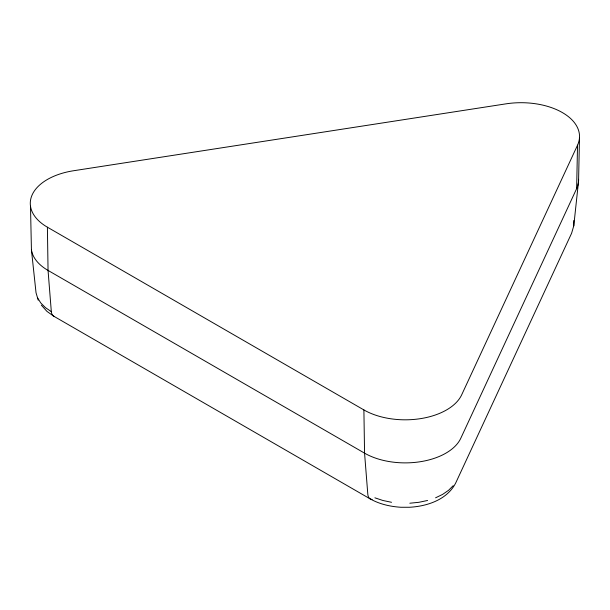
<?xml version="1.0" encoding="UTF-8"?>
<svg xmlns="http://www.w3.org/2000/svg" width="610" height="610" viewBox="0 0 610 610"><rect width="100%" height="100%" fill="white"/><g stroke="black" fill="none" stroke-linecap="round" stroke-linejoin="round"><path stroke-width="0.91" d="M41.335 305.13L46.932 311.375L53.97 316.338L370.476 499.064C379.794 504.226 390.377 506.605 400.945 507.268L409.508 507.268C427.198 506.3 447.199 499.704 455.739 482.914L571.585 233.302L573.774 225.845L573.774 220.523M30.5 206.271L31.43 249.841A57.515 33.207 0 0 0 48.053 270.428L364.559 453.154A57.515 33.207 0 0 0 460.786 438.27L576.633 188.658L577.533 145.18A58.446 33.748 0 0 0 505.949 103.852L73.596 170.739A58.446 33.748 0 0 0 47.397 227.194L48.053 270.428L51.324 311.664A11.689 6.748 -60 0 0 53.97 316.338M579.5 137.433L578.57 181.025L573.774 225.845M577.533 145.18L461.686 394.8A58.446 33.748 0 0 1 363.895 409.928L47.397 227.194M453.169 485.705L448.556 490.31L442.631 494.39L435.57 497.813M427.579 500.474L418.917 502.297L409.836 503.219M391.536 502.297L382.874 500.474L374.891 497.813M51.324 311.664L45.399 307.585L40.786 302.972L37.629 297.97M38.216 300.181L36.028 292.731L31.43 249.841M363.895 409.928L364.559 453.154L367.822 494.39A11.689 6.748 -60 0 0 372.138 499.476M578.577 179.317A57.515 33.207 0 0 1 576.633 188.658"/></g></svg>
